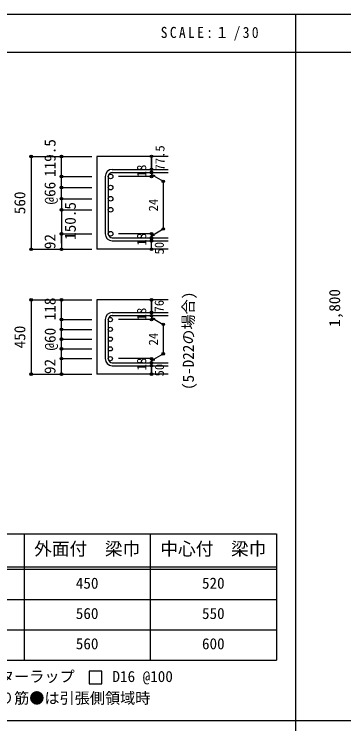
# Model space of a CAD drawing. Units: millimetres at full size, sheet at 1:30; details may follow other scales. Extents: x -5973 to 5954, y -4195 to 4201.
# Drawn here: x -2797 to -837, y -15 to 4201 of the extents above; entities that cross this region are included whole.
import ezdxf
from ezdxf.enums import TextEntityAlignment as Align

# ---------------------------------------------------------------- set-up
doc = ezdxf.new("R2010")
doc.units = ezdxf.units.MM
doc.header["$LTSCALE"] = 30
doc.header["$PDMODE"] = 32
doc.header["$PDSIZE"] = 15
for name, color, linetype in [('0-1_躯体線', 2, 'Continuous'), ('0-5_基礎梁筋', 7, 'Continuous'), ('0-6_スタラップ筋', 7, 'Continuous'), ('0-7_文字', 4, 'Continuous'), ('0-D_寸法', 4, 'Continuous'), ('6-7_文字', 7, 'Continuous'), ('6-E_枠', 7, 'Continuous'), ('F-0_枠', 6, 'Continuous')]:
    doc.layers.add(name, color=color, linetype=linetype)
doc.styles.add('ＭＳ ゴシック', font='')
doc.styles.get('ＭＳ ゴシック').set_extended_font_data('MS Gothic')

msp = doc.modelspace()

# ---------------------------------------------------------------- linework, layer by layer
at = {"layer": '0-1_躯体線'}
for p, q in [((-1880.8, 3356.03), (-2305.8, 3356.03)), ((-2305.8, 3356.03), (-2305.8, 2804.53)), ((-1880.8, 2804.53), (-2305.8, 2804.53)), ((-1880.8, 2504.18), (-2305.8, 2504.18)), ((-2305.8, 2504.18), (-2305.8, 2062.49)), ((-1880.8, 2062.49), (-2305.8, 2062.49))]:
    msp.add_line(p, q, dxfattribs=at)
at = {"layer": '0-5_基礎梁筋', "color": 3}
for centre, radius in [((-2223.8, 3236.83), 14), ((-2223.8, 3170.83), 14), ((-2223.8, 3104.83), 14), ((-2223.8, 3038.83), 14), ((-2223.8, 2896.53), 14), ((-2223.8, 2896.53), 14), ((-2225.3, 2386.49), 12.5), ((-2225.3, 2328.49), 12.5), ((-2225.3, 2270.49), 12.5), ((-2225.3, 2212.49), 12.5), ((-2225.3, 2154.49), 12.5), ((-2225.3, 2154.49), 12.5)]:
    msp.add_circle(centre, radius, dxfattribs=at)
at = {"layer": '0-6_スタラップ筋'}
for p, q in [((-2213.8, 3278.83), (-1880.8, 3278.83)), ((-2213.8, 3260.83), (-1880.8, 3260.83)), ((-2255.8, 3236.83), (-2255.8, 2896.53)), ((-2237.8, 3236.83), (-2237.8, 2896.53)), ((-2213.8, 2872.53), (-1880.8, 2872.53)), ((-2213.8, 2854.53), (-1880.8, 2854.53)), ((-2213.8, 2428.49), (-1880.8, 2428.49)), ((-2213.8, 2410.49), (-1880.8, 2410.49)), ((-2255.8, 2386.49), (-2255.8, 2154.49)), ((-2237.8, 2386.49), (-2237.8, 2154.49)), ((-2213.8, 2130.49), (-1880.8, 2130.49)), ((-2213.8, 2112.49), (-1880.8, 2112.49))]:
    msp.add_line(p, q, dxfattribs=at)
for centre, radius, start, end in [((-2213.8, 3236.83), 42, 90, 180), ((-2213.8, 3236.83), 24, 90, 180), ((-2213.8, 2896.53), 42, 180, 270), ((-2213.8, 2896.53), 24, 180, 270), ((-2213.8, 2386.49), 42, 90, 180), ((-2213.8, 2386.49), 24, 90, 180), ((-2213.8, 2154.49), 42, 180, 270), ((-2213.8, 2154.49), 24, 180, 270)]:
    msp.add_arc(centre, radius, start, end, dxfattribs=at)
at = {"layer": '0-D_寸法'}
for p, q in [((-2695.8, 3356.03), (-2515.8, 3356.03)), ((-2695.8, 3356.03), (-2515.8, 3356.03)), ((-2695.8, 3356.03), (-2695.8, 2804.53)), ((-2515.8, 3356.03), (-2335.8, 3356.03)), ((-2515.8, 3356.03), (-2335.8, 3356.03)), ((-2515.8, 3104.83), (-2515.8, 3356.03)), ((-1980.8, 3278.83), (-1980.8, 3356.03)), ((-1980.8, 3356.03), (-1980.8, 3278.83)), ((-1980.8, 3260.83), (-1980.8, 3278.83)), ((-1980.8, 3260.83), (-1980.8, 3236.83)), ((-1980.8, 3248.83), (-1910.74, 3208.39)), ((-1980.8, 3248.83), (-1961.48, 3243.66)), ((-2515.8, 3236.83), (-2335.8, 3236.83)), ((-2515.8, 3236.83), (-2335.8, 3236.83)), ((-1980.8, 3236.83), (-2176.89, 3236.83)), ((-1910.74, 3208.39), (-1910.74, 2924.98)), ((-2515.8, 3170.83), (-2335.8, 3170.83)), ((-2515.8, 3170.83), (-2335.8, 3170.83)), ((-2515.8, 3104.83), (-2335.8, 3104.83)), ((-2515.8, 3104.83), (-2335.8, 3104.83)), ((-2515.8, 3104.83), (-2515.8, 2804.53)), ((-2515.8, 3038.83), (-2335.8, 3038.83)), ((-2515.8, 3038.83), (-2335.8, 3038.83)), ((-1980.8, 2884.53), (-1910.74, 2924.98)), ((-2515.8, 2896.53), (-2335.8, 2896.53)), ((-2515.8, 2896.53), (-2335.8, 2896.53)), ((-2515.8, 2896.53), (-2335.8, 2896.53)), ((-2515.8, 2840.57), (-2515.8, 2896.53)), ((-1980.8, 2896.53), (-2176.89, 2896.53)), ((-1980.8, 2872.53), (-1980.8, 2896.53)), ((-1980.8, 2884.53), (-1961.48, 2889.71)), ((-1980.8, 2854.53), (-1980.8, 2872.53)), ((-1980.8, 2804.53), (-1980.8, 2854.53)), ((-2695.8, 2804.53), (-2515.8, 2804.53)), ((-2515.8, 2804.53), (-2335.8, 2804.53)), ((-2695.8, 2504.18), (-2515.8, 2504.18)), ((-2695.8, 2504.18), (-2515.8, 2504.18)), ((-2695.8, 2504.18), (-2695.8, 2062.49)), ((-2515.8, 2504.18), (-2335.8, 2504.18)), ((-2515.8, 2504.18), (-2335.8, 2504.18)), ((-2515.8, 2062.49), (-2515.8, 2504.18)), ((-1980.8, 2428.49), (-1980.8, 2504.18)), ((-1980.8, 2504.18), (-1980.8, 2428.49)), ((-1980.8, 2410.49), (-1980.8, 2428.49)), ((-1980.8, 2410.49), (-1980.8, 2386.49)), ((-2515.8, 2386.49), (-2335.8, 2386.49)), ((-2515.8, 2386.49), (-2335.8, 2386.49)), ((-1980.8, 2386.49), (-2176.89, 2386.49)), ((-1980.8, 2398.49), (-1910.74, 2358.04)), ((-1980.8, 2398.49), (-1961.48, 2393.31)), ((-2515.8, 2328.49), (-2335.8, 2328.49)), ((-2515.8, 2328.49), (-2335.8, 2328.49)), ((-1910.74, 2358.04), (-1910.74, 2182.94)), ((-2515.8, 2270.49), (-2335.8, 2270.49)), ((-2515.8, 2270.49), (-2335.8, 2270.49)), ((-2515.8, 2212.49), (-2335.8, 2212.49)), ((-2515.8, 2212.49), (-2335.8, 2212.49)), ((-2515.8, 2154.49), (-2335.8, 2154.49)), ((-2515.8, 2154.49), (-2335.8, 2154.49)), ((-2515.8, 2154.49), (-2335.8, 2154.49)), ((-2515.8, 2154.49), (-2335.8, 2154.49)), ((-1980.8, 2154.49), (-2176.89, 2154.49)), ((-1980.8, 2142.49), (-1910.74, 2182.94)), ((-1980.8, 2130.49), (-1980.8, 2154.49)), ((-1980.8, 2142.49), (-1961.48, 2147.66)), ((-1980.8, 2062.49), (-1980.8, 2130.49)), ((-1980.8, 2112.49), (-1980.8, 2062.49)), ((-2695.8, 2062.49), (-2515.8, 2062.49)), ((-2515.8, 2062.49), (-2335.8, 2062.49))]:
    msp.add_line(p, q, dxfattribs=at)
for centre, radius in [((-2695.8, 3356.03), 8), ((-2695.8, 3356.03), 7.2), ((-2695.8, 3356.03), 6.4), ((-2695.8, 3356.03), 5.6), ((-2695.8, 3356.03), 4.8), ((-2695.8, 3356.03), 4), ((-2695.8, 3356.03), 3.2), ((-2695.8, 3356.03), 2.4), ((-2695.8, 3356.03), 1.6), ((-2695.8, 3356.03), 0.8), ((-2515.8, 3356.03), 8), ((-2515.8, 3356.03), 7.2), ((-2515.8, 3356.03), 6.4), ((-2515.8, 3356.03), 5.6), ((-2515.8, 3356.03), 4.8), ((-2515.8, 3356.03), 4), ((-2515.8, 3356.03), 3.2), ((-2515.8, 3356.03), 2.4), ((-2515.8, 3356.03), 1.6), ((-2515.8, 3356.03), 0.8), ((-1980.8, 3356.03), 4), ((-1980.8, 3356.03), 3.6), ((-1980.8, 3356.03), 3.2), ((-1980.8, 3356.03), 2.8), ((-1980.8, 3356.03), 2.4), ((-1980.8, 3356.03), 2), ((-1980.8, 3356.03), 1.6), ((-1980.8, 3356.03), 1.2), ((-1980.8, 3356.03), 0.8), ((-1980.8, 3356.03), 0.4), ((-1980.8, 3278.83), 4), ((-1980.8, 3260.83), 4), ((-1980.8, 3278.83), 3.6), ((-1980.8, 3260.83), 3.6), ((-1980.8, 3278.83), 3.2), ((-1980.8, 3260.83), 3.2), ((-1980.8, 3278.83), 2.8), ((-1980.8, 3260.83), 2.8), ((-1980.8, 3278.83), 2.4), ((-1980.8, 3260.83), 2.4), ((-1980.8, 3278.83), 2), ((-1980.8, 3260.83), 2), ((-1980.8, 3278.83), 1.6), ((-1980.8, 3260.83), 1.6), ((-1980.8, 3278.83), 1.2), ((-1980.8, 3260.83), 1.2), ((-1980.8, 3278.83), 0.8), ((-1980.8, 3260.83), 0.8), ((-1980.8, 3278.83), 0.4), ((-1980.8, 3260.83), 0.4), ((-2515.8, 3236.83), 8), ((-2515.8, 3236.83), 7.2), ((-2515.8, 3236.83), 6.4), ((-2515.8, 3236.83), 5.6), ((-2515.8, 3236.83), 4.8), ((-2515.8, 3236.83), 4), ((-2515.8, 3236.83), 3.2), ((-2515.8, 3236.83), 2.4), ((-2515.8, 3236.83), 1.6), ((-2515.8, 3236.83), 0.8), ((-1980.8, 3236.83), 4), ((-1980.8, 3236.83), 3.6), ((-1980.8, 3236.83), 3.2), ((-1980.8, 3236.83), 2.8), ((-1980.8, 3236.83), 2.4), ((-1980.8, 3236.83), 2), ((-1980.8, 3236.83), 1.6), ((-1980.8, 3236.83), 1.2), ((-1980.8, 3236.83), 0.8), ((-1980.8, 3236.83), 0.4), ((-1910.74, 3208.39), 4), ((-1910.74, 3208.39), 3.6), ((-1910.74, 3208.39), 3.2), ((-1910.74, 3208.39), 2.8), ((-1910.74, 3208.39), 2.4), ((-1910.74, 3208.39), 2), ((-1910.74, 3208.39), 1.6), ((-1910.74, 3208.39), 1.2), ((-1910.74, 3208.39), 0.8), ((-1910.74, 3208.39), 0.4), ((-2515.8, 3170.83), 8), ((-2515.8, 3170.83), 7.2), ((-2515.8, 3170.83), 6.4), ((-2515.8, 3170.83), 5.6), ((-2515.8, 3170.83), 4.8), ((-2515.8, 3170.83), 4), ((-2515.8, 3170.83), 3.2), ((-2515.8, 3170.83), 2.4), ((-2515.8, 3170.83), 1.6), ((-2515.8, 3170.83), 0.8), ((-2515.8, 3104.83), 8), ((-2515.8, 3104.83), 7.2), ((-2515.8, 3104.83), 6.4), ((-2515.8, 3104.83), 5.6), ((-2515.8, 3104.83), 4.8), ((-2515.8, 3104.83), 4), ((-2515.8, 3104.83), 3.2), ((-2515.8, 3104.83), 2.4), ((-2515.8, 3104.83), 1.6), ((-2515.8, 3104.83), 0.8), ((-2515.8, 3038.83), 8), ((-2515.8, 3038.83), 7.2), ((-2515.8, 3038.83), 6.4), ((-2515.8, 3038.83), 5.6), ((-2515.8, 3038.83), 4.8), ((-2515.8, 3038.83), 4), ((-2515.8, 3038.83), 3.2), ((-2515.8, 3038.83), 2.4), ((-2515.8, 3038.83), 1.6), ((-2515.8, 3038.83), 0.8), ((-1910.74, 2924.98), 4), ((-1910.74, 2924.98), 3.6), ((-1910.74, 2924.98), 3.2), ((-1910.74, 2924.98), 2.8), ((-1910.74, 2924.98), 2.4), ((-1910.74, 2924.98), 2), ((-1910.74, 2924.98), 1.6), ((-1910.74, 2924.98), 1.2), ((-1910.74, 2924.98), 0.8), ((-1910.74, 2924.98), 0.4), ((-2515.8, 2896.53), 8), ((-2515.8, 2896.53), 8), ((-2515.8, 2896.53), 7.2), ((-2515.8, 2896.53), 7.2), ((-2515.8, 2896.53), 6.4), ((-2515.8, 2896.53), 6.4), ((-2515.8, 2896.53), 5.6), ((-2515.8, 2896.53), 5.6), ((-2515.8, 2896.53), 4.8), ((-2515.8, 2896.53), 4.8), ((-2515.8, 2896.53), 4), ((-2515.8, 2896.53), 4), ((-2515.8, 2896.53), 3.2), ((-2515.8, 2896.53), 3.2), ((-2515.8, 2896.53), 2.4), ((-2515.8, 2896.53), 2.4), ((-2515.8, 2896.53), 1.6), ((-2515.8, 2896.53), 1.6), ((-2515.8, 2896.53), 0.8), ((-2515.8, 2896.53), 0.8), ((-1980.8, 2896.53), 4), ((-1980.8, 2872.53), 4), ((-1980.8, 2896.53), 3.6), ((-1980.8, 2872.53), 3.6), ((-1980.8, 2896.53), 3.2), ((-1980.8, 2872.53), 3.2), ((-1980.8, 2896.53), 2.8), ((-1980.8, 2872.53), 2.8), ((-1980.8, 2896.53), 2.4), ((-1980.8, 2872.53), 2.4), ((-1980.8, 2896.53), 2), ((-1980.8, 2872.53), 2), ((-1980.8, 2896.53), 1.6), ((-1980.8, 2872.53), 1.6), ((-1980.8, 2896.53), 1.2), ((-1980.8, 2872.53), 1.2), ((-1980.8, 2896.53), 0.8), ((-1980.8, 2872.53), 0.8), ((-1980.8, 2896.53), 0.4), ((-1980.8, 2872.53), 0.4), ((-1980.8, 2854.53), 4), ((-1980.8, 2854.53), 3.6), ((-1980.8, 2854.53), 3.2), ((-1980.8, 2854.53), 2.8), ((-1980.8, 2854.53), 2.4), ((-1980.8, 2854.53), 2), ((-1980.8, 2854.53), 1.6), ((-1980.8, 2854.53), 1.2), ((-1980.8, 2854.53), 0.8), ((-1980.8, 2854.53), 0.4), ((-2695.8, 2804.53), 7.2), ((-2695.8, 2804.53), 6.4), ((-2695.8, 2804.53), 5.6), ((-2695.8, 2804.53), 4.8), ((-2695.8, 2804.53), 4), ((-2695.8, 2804.53), 3.2), ((-2695.8, 2804.53), 2.4), ((-2695.8, 2804.53), 1.6), ((-2695.8, 2804.53), 0.8), ((-2515.8, 2804.53), 7.2), ((-2515.8, 2804.53), 6.4), ((-2515.8, 2804.53), 5.6), ((-2515.8, 2804.53), 4.8), ((-2515.8, 2804.53), 4), ((-2515.8, 2804.53), 3.2), ((-2515.8, 2804.53), 2.4), ((-2515.8, 2804.53), 1.6), ((-2515.8, 2804.53), 0.8), ((-1980.8, 2804.53), 4), ((-1980.8, 2804.53), 3.6), ((-1980.8, 2804.53), 3.2), ((-1980.8, 2804.53), 2.8), ((-1980.8, 2804.53), 2.4), ((-1980.8, 2804.53), 2), ((-1980.8, 2804.53), 1.6), ((-1980.8, 2804.53), 1.2), ((-1980.8, 2804.53), 0.8), ((-1980.8, 2804.53), 0.4), ((-2695.8, 2504.18), 8), ((-2695.8, 2504.18), 7.2), ((-2695.8, 2504.18), 6.4), ((-2695.8, 2504.18), 5.6), ((-2695.8, 2504.18), 4.8), ((-2695.8, 2504.18), 4), ((-2695.8, 2504.18), 3.2), ((-2695.8, 2504.18), 2.4), ((-2695.8, 2504.18), 1.6), ((-2695.8, 2504.18), 0.8), ((-2515.8, 2504.18), 8), ((-2515.8, 2504.18), 7.2), ((-2515.8, 2504.18), 6.4), ((-2515.8, 2504.18), 5.6), ((-2515.8, 2504.18), 4.8), ((-2515.8, 2504.18), 4), ((-2515.8, 2504.18), 3.2), ((-2515.8, 2504.18), 2.4), ((-2515.8, 2504.18), 1.6), ((-2515.8, 2504.18), 0.8), ((-1980.8, 2504.18), 4), ((-1980.8, 2504.18), 3.6), ((-1980.8, 2504.18), 3.2), ((-1980.8, 2504.18), 2.8), ((-1980.8, 2504.18), 2.4), ((-1980.8, 2504.18), 2), ((-1980.8, 2504.18), 1.6), ((-1980.8, 2504.18), 1.2), ((-1980.8, 2504.18), 0.8), ((-1980.8, 2504.18), 0.4), ((-1980.8, 2428.49), 4), ((-1980.8, 2410.49), 4), ((-1980.8, 2428.49), 3.6), ((-1980.8, 2410.49), 3.6), ((-1980.8, 2428.49), 3.2), ((-1980.8, 2410.49), 3.2), ((-1980.8, 2428.49), 2.8), ((-1980.8, 2410.49), 2.8), ((-1980.8, 2428.49), 2.4), ((-1980.8, 2410.49), 2.4), ((-1980.8, 2428.49), 2), ((-1980.8, 2410.49), 2), ((-1980.8, 2428.49), 1.6), ((-1980.8, 2410.49), 1.6), ((-1980.8, 2428.49), 1.2), ((-1980.8, 2410.49), 1.2), ((-1980.8, 2428.49), 0.8), ((-1980.8, 2410.49), 0.8), ((-1980.8, 2428.49), 0.4), ((-1980.8, 2410.49), 0.4), ((-2515.8, 2386.49), 8), ((-2515.8, 2386.49), 7.2), ((-2515.8, 2386.49), 6.4), ((-2515.8, 2386.49), 5.6), ((-2515.8, 2386.49), 4.8), ((-2515.8, 2386.49), 4), ((-2515.8, 2386.49), 3.2), ((-2515.8, 2386.49), 2.4), ((-2515.8, 2386.49), 1.6), ((-2515.8, 2386.49), 0.8), ((-1980.8, 2386.49), 4), ((-1980.8, 2386.49), 3.6), ((-1980.8, 2386.49), 3.2), ((-1980.8, 2386.49), 2.8), ((-1980.8, 2386.49), 2.4), ((-1980.8, 2386.49), 2), ((-1980.8, 2386.49), 1.6), ((-1980.8, 2386.49), 1.2), ((-1980.8, 2386.49), 0.8), ((-1980.8, 2386.49), 0.4), ((-1910.74, 2358.04), 4), ((-1910.74, 2358.04), 3.6), ((-1910.74, 2358.04), 3.2), ((-2515.8, 2328.49), 8), ((-2515.8, 2328.49), 7.2), ((-2515.8, 2328.49), 6.4), ((-2515.8, 2328.49), 5.6), ((-2515.8, 2328.49), 4.8), ((-2515.8, 2328.49), 4), ((-2515.8, 2328.49), 3.2), ((-2515.8, 2328.49), 2.4), ((-2515.8, 2328.49), 1.6), ((-2515.8, 2328.49), 0.8), ((-1910.74, 2358.04), 2.8), ((-1910.74, 2358.04), 2.4), ((-1910.74, 2358.04), 2), ((-1910.74, 2358.04), 1.6), ((-1910.74, 2358.04), 1.2), ((-1910.74, 2358.04), 0.8), ((-1910.74, 2358.04), 0.4), ((-2515.8, 2270.49), 8), ((-2515.8, 2270.49), 7.2), ((-2515.8, 2270.49), 6.4), ((-2515.8, 2270.49), 5.6), ((-2515.8, 2270.49), 4.8), ((-2515.8, 2270.49), 4), ((-2515.8, 2270.49), 3.2), ((-2515.8, 2270.49), 2.4), ((-2515.8, 2270.49), 1.6), ((-2515.8, 2270.49), 0.8), ((-2515.8, 2212.49), 8), ((-2515.8, 2212.49), 7.2), ((-2515.8, 2212.49), 6.4), ((-2515.8, 2212.49), 5.6), ((-2515.8, 2212.49), 4.8), ((-2515.8, 2212.49), 4), ((-2515.8, 2212.49), 3.2), ((-2515.8, 2212.49), 2.4), ((-2515.8, 2212.49), 1.6), ((-2515.8, 2212.49), 0.8), ((-2515.8, 2154.49), 8), ((-2515.8, 2154.49), 8), ((-2515.8, 2154.49), 7.2), ((-2515.8, 2154.49), 7.2), ((-2515.8, 2154.49), 6.4), ((-2515.8, 2154.49), 6.4), ((-2515.8, 2154.49), 5.6), ((-2515.8, 2154.49), 5.6), ((-2515.8, 2154.49), 4.8), ((-2515.8, 2154.49), 4.8), ((-2515.8, 2154.49), 4), ((-2515.8, 2154.49), 4), ((-2515.8, 2154.49), 3.2), ((-2515.8, 2154.49), 3.2), ((-2515.8, 2154.49), 2.4), ((-2515.8, 2154.49), 2.4), ((-2515.8, 2154.49), 1.6), ((-2515.8, 2154.49), 1.6), ((-2515.8, 2154.49), 0.8), ((-2515.8, 2154.49), 0.8), ((-1980.8, 2154.49), 4), ((-1980.8, 2154.49), 3.6), ((-1980.8, 2154.49), 3.2), ((-1980.8, 2154.49), 2.8), ((-1980.8, 2154.49), 2.4), ((-1980.8, 2154.49), 2), ((-1980.8, 2154.49), 1.6), ((-1980.8, 2154.49), 1.2), ((-1980.8, 2154.49), 0.8), ((-1980.8, 2154.49), 0.4), ((-1910.74, 2182.94), 4), ((-1910.74, 2182.94), 3.6), ((-1910.74, 2182.94), 3.2), ((-1910.74, 2182.94), 2.8), ((-1910.74, 2182.94), 2.4), ((-1910.74, 2182.94), 2), ((-1910.74, 2182.94), 1.6), ((-1910.74, 2182.94), 1.2), ((-1910.74, 2182.94), 0.8), ((-1910.74, 2182.94), 0.4), ((-1980.8, 2130.49), 4), ((-1980.8, 2112.49), 4), ((-1980.8, 2130.49), 3.6), ((-1980.8, 2112.49), 3.6), ((-1980.8, 2130.49), 3.2), ((-1980.8, 2112.49), 3.2), ((-1980.8, 2130.49), 2.8), ((-1980.8, 2112.49), 2.8), ((-1980.8, 2130.49), 2.4), ((-1980.8, 2112.49), 2.4), ((-1980.8, 2130.49), 2), ((-1980.8, 2112.49), 2), ((-1980.8, 2130.49), 1.6), ((-1980.8, 2112.49), 1.6), ((-1980.8, 2130.49), 1.2), ((-1980.8, 2112.49), 1.2), ((-1980.8, 2130.49), 0.8), ((-1980.8, 2112.49), 0.8), ((-1980.8, 2130.49), 0.4), ((-1980.8, 2112.49), 0.4), ((-2695.8, 2062.49), 7.2), ((-2695.8, 2062.49), 6.4), ((-2695.8, 2062.49), 5.6), ((-2695.8, 2062.49), 4.8), ((-2695.8, 2062.49), 4), ((-2515.8, 2062.49), 7.2), ((-2515.8, 2062.49), 6.4), ((-2515.8, 2062.49), 5.6), ((-2515.8, 2062.49), 4.8), ((-2515.8, 2062.49), 4), ((-1980.8, 2062.49), 4), ((-1980.8, 2062.49), 3.6), ((-2695.8, 2062.49), 3.2), ((-2695.8, 2062.49), 2.4), ((-2695.8, 2062.49), 1.6), ((-2695.8, 2062.49), 0.8), ((-2515.8, 2062.49), 3.2), ((-2515.8, 2062.49), 2.4), ((-2515.8, 2062.49), 1.6), ((-2515.8, 2062.49), 0.8), ((-1980.8, 2062.49), 3.2), ((-1980.8, 2062.49), 2.8), ((-1980.8, 2062.49), 2.4), ((-1980.8, 2062.49), 2), ((-1980.8, 2062.49), 1.6), ((-1980.8, 2062.49), 1.2), ((-1980.8, 2062.49), 0.8), ((-1980.8, 2062.49), 0.4)]:
    msp.add_circle(centre, radius, dxfattribs=at)
at = {"layer": '0-D_寸法', "color": 7}
for p in [(-2695.8, 3356.03), (-2695.8, 3356.03), (-2515.8, 3356.03), (-1980.8, 3356.03), (-1980.8, 3278.83), (-1980.8, 3260.83), (-2515.8, 3236.83), (-1980.8, 3236.83), (-1910.74, 3208.39), (-2515.8, 3170.83), (-2515.8, 3104.83), (-2515.8, 3038.83), (-1910.74, 2924.98), (-2515.8, 2896.53), (-2515.8, 2896.53), (-1980.8, 2896.53), (-1980.8, 2872.53), (-1980.8, 2854.53), (-2695.8, 2804.53), (-2695.8, 2804.53), (-2515.8, 2804.53), (-1980.8, 2804.53), (-2695.8, 2504.18), (-2695.8, 2504.18), (-2515.8, 2504.18), (-1980.8, 2504.18), (-1980.8, 2428.49), (-1980.8, 2410.49), (-2515.8, 2386.49), (-1980.8, 2386.49), (-1910.74, 2358.04), (-2515.8, 2328.49), (-2515.8, 2270.49), (-2515.8, 2212.49), (-2515.8, 2154.49), (-1980.8, 2154.49), (-1910.74, 2182.94), (-1980.8, 2130.49), (-1980.8, 2112.49), (-2695.8, 2062.49), (-2695.8, 2062.49), (-2515.8, 2062.49), (-1980.8, 2062.49)]:
    msp.add_point(p, dxfattribs=at)
at = {"layer": '6-7_文字'}
msp.add_lwpolyline([(-2350.59, 222.99), (-2275.59, 222.99), (-2275.59, 297.99), (-2350.59, 297.99)], close=True, dxfattribs=at)
at = {"layer": '6-E_枠', "color": 3}
for p, q in [((-3400.52, 1112.77), (-1238, 1112.77)), ((-1238, 1112.77), (-1238, 362.77)), ((-3400.52, 362.77), (-1238, 362.77))]:
    msp.add_line(p, q, dxfattribs=at)
at = {"layer": '6-E_枠'}
for p, q in [((-2738, 1112.77), (-2738, 362.77)), ((-1988, 1112.77), (-1988, 362.77)), ((-3400.52, 917.77), (-1238, 917.77)), ((-3400.52, 902.77), (-1238, 902.77)), ((-3400.52, 722.77), (-1238, 722.77)), ((-3400.52, 542.77), (-1238, 542.77))]:
    msp.add_line(p, q, dxfattribs=at)
at = {"layer": 'F-0_枠'}
msp.add_line((-5972.88, 4201.15), (5954.1, 4201.15), dxfattribs=at)
at = {"layer": 'F-0_枠', "color": 2}
for p, q in [((-1124.64, 4201.15), (-1124.64, -4195.24)), ((-5972.88, 3976.15), (3723.6, 3976.15)), ((3723.6, 2.95), (-5972.88, 2.95))]:
    msp.add_line(p, q, dxfattribs=at)

# ---------------------------------------------------------------- texts
at = {"layer": '0-7_文字', "color": 7, "style": 'ＭＳ ゴシック'}
msp.add_text('(5-D22の場合)', height=65.98, rotation=90, dxfattribs=at).set_placement((-1708.91, 1968.27), align=Align.BOTTOM_LEFT)
at = {"layer": '0-D_寸法', "style": 'ＭＳ ゴシック'}
for s, height, p in [('119.5', 65.98, (-2530.92, 3234.32)), ('77.5', 54.99, (-1886.81, 3272.39)), ('18', 54.99, (-1995.8, 3232.33)), ('@66', 65.98, (-2531.69, 3070.66)), ('560', 65.98, (-2710.8, 3012.78)), ('150.5', 65.98, (-2410.8, 2860.33)), ('24', 54.99, (-1925.74, 3029.18)), ('92', 65.98, (-2531.49, 2805.24)), ('18', 54.99, (-1995.8, 2826.03)), ('50', 54.99, (-1890.8, 2773.53)), ('1,800', 65.98, (-839.6, 2343.53)), ('118', 65.98, (-2530.92, 2382.47)), ('76', 54.99, (-1890.92, 2428.8)), ('18', 54.99, (-1995.8, 2381.99)), ('450', 65.98, (-2710.8, 2215.84)), ('@60', 65.98, (-2530.8, 2202.99)), ('24', 54.99, (-1925.74, 2232.99)), ('18', 54.99, (-1995.8, 2083.99)), ('92', 65.98, (-2531.49, 2063.2)), ('50', 54.99, (-1890.05, 2048.7))]:
    msp.add_text(s, height=height, rotation=90, dxfattribs=at).set_placement(p, align=Align.BOTTOM_LEFT)
at = {"layer": '6-7_文字', "color": 2, "style": 'ＭＳ ゴシック'}
for s, p in [('外面付\u3000梁巾', (-2678, 962.77)), ('中心付\u3000梁巾', (-1928, 962.77))]:
    msp.add_text(s, height=76.98, dxfattribs=at).set_placement(p, align=Align.BOTTOM_LEFT)
at = {"layer": '6-7_文字', "style": 'ＭＳ ゴシック'}
for s, p in [('450', (-2430.5, 767.77)), ('520', (-1680.5, 767.77)), ('560', (-2430.5, 587.77)), ('550', (-1680.5, 587.77)), ('560', (-2430.5, 407.77)), ('600', (-1680.5, 407.77)), ('※ 基礎梁スターラップ     D16 @100', (-3381.96, 213.19)), ('※ 柱型立上り筋●は引張側領域時', (-3381.96, 84.68))]:
    msp.add_text(s, height=65.98, dxfattribs=at).set_placement(p, align=Align.BOTTOM_LEFT)
at = {"layer": '6-7_文字', "color": 2, "insert": (-1925.98, 4043.65), "char_height": 65.98, "attachment_point": 7, "style": 'ＭＳ ゴシック'}
msp.add_mtext('\\T1.34;\\W0.9;SCALE:１/30', dxfattribs=at)

doc.saveas('drawing.dxf')
